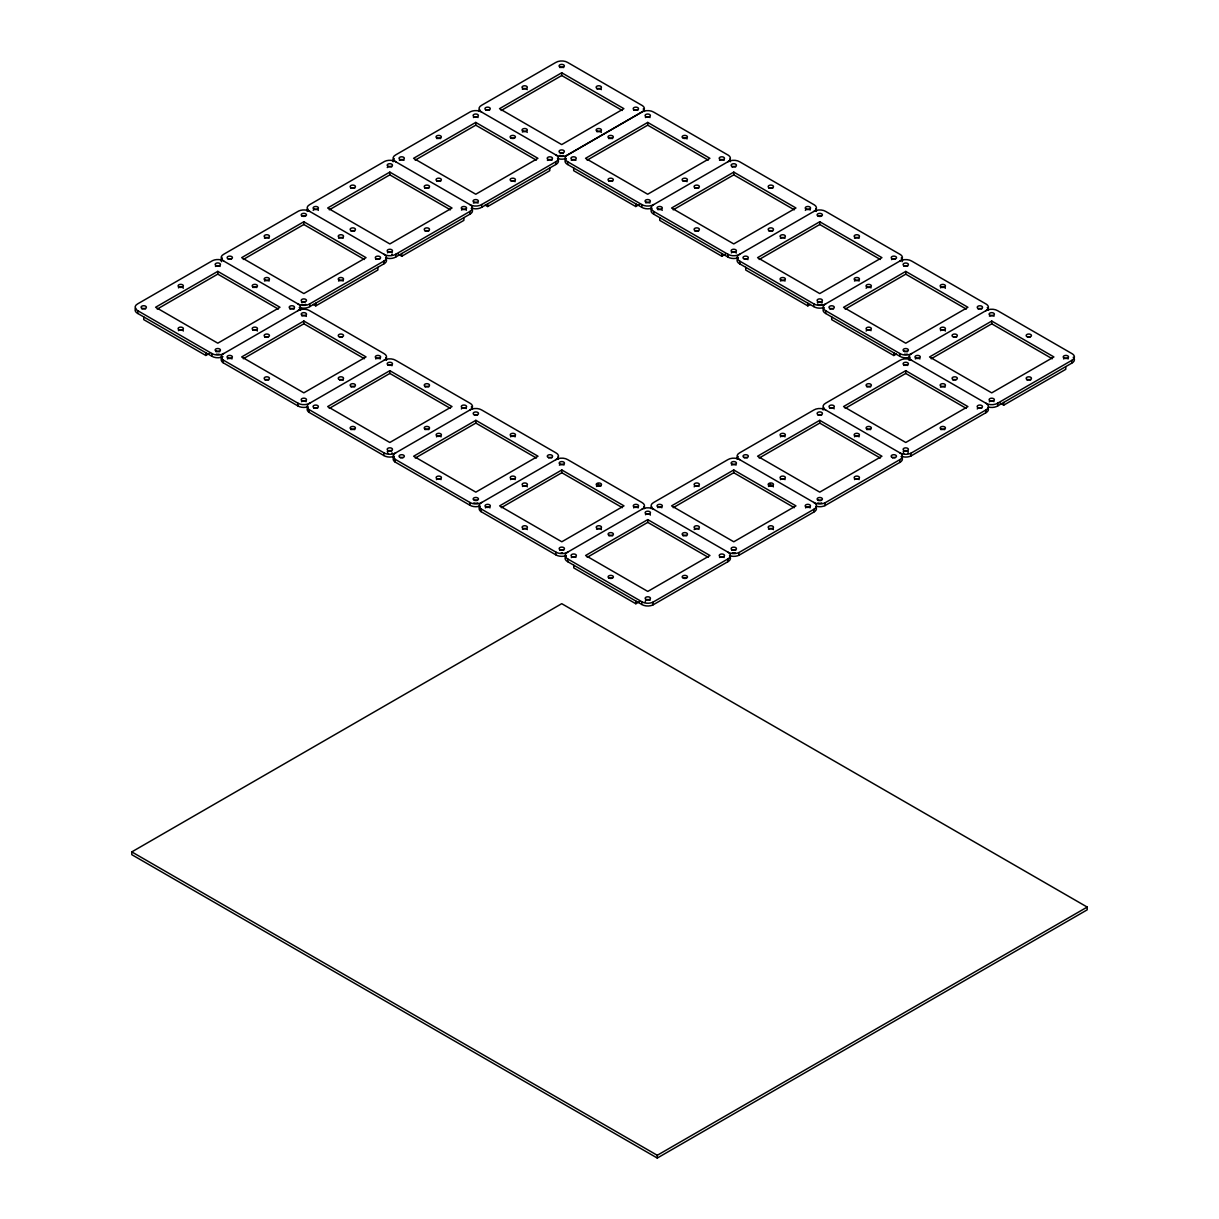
<?xml version="1.0" encoding="UTF-8"?>
<svg xmlns="http://www.w3.org/2000/svg" width="1219" height="1219" viewBox="0 0 1219 1219"><rect width="100%" height="100%" fill="white"/><g stroke="black" fill="none" stroke-linecap="round" stroke-linejoin="round"><path stroke-width="1.5" d="M299.6 307.462A7.969 4.602 0 0 0 309.778 306.624L309.778 303.866L383.878 261.095A7.969 4.602 0 0 0 383.894 254.222L309.032 211.024A8.061 4.647 0 0 0 298.685 211.009L223.808 254.207A8.061 4.647 0 0 0 223.854 261.125L297.893 303.866A7.969 4.602 0 0 0 309.778 303.866M309.778 306.624L383.878 263.853L383.878 261.095M385.585 257.818A7.969 4.602 0 0 0 395.764 256.98L395.779 254.222L469.879 211.451A7.969 4.602 0 0 0 469.879 204.579L395.748 161.792A8.061 4.647 0 0 1 395.718 154.874L470.58 111.676A8.061 4.647 0 0 1 480.926 111.691L555.788 154.889A7.969 4.602 0 0 0 567.673 154.889L642.504 111.676A8.061 4.647 0 0 0 642.535 105.703L567.688 62.474A8.061 4.647 0 0 0 555.727 62.489L481.688 105.245A7.969 4.602 0 0 0 481.673 112.118M395.764 256.98L469.879 214.194L469.879 211.451M471.494 208.129A7.969 4.602 0 0 0 481.688 207.291L481.688 204.533L555.788 161.761A7.969 4.602 0 0 0 555.788 154.889M481.688 207.291L555.788 164.519L555.788 161.761M988.487 407.055A7.969 4.602 0 0 0 997.691 405.912L997.691 403.169L1072.522 359.94A8.061 4.647 0 0 0 1072.552 353.967L997.706 310.738A8.061 4.647 0 0 0 985.744 310.769L911.705 353.51A7.969 4.602 0 0 1 899.805 353.51L825.705 310.738A7.969 4.602 0 0 1 825.705 303.866L900.551 260.653A8.061 4.647 0 0 0 900.582 254.68L825.735 211.451A8.061 4.647 0 0 0 813.774 211.481L739.735 254.222A7.969 4.602 0 0 1 727.834 254.222L653.734 211.451A7.969 4.602 0 0 1 653.734 204.579L727.773 161.837A8.061 4.647 0 0 1 739.75 161.807L814.582 205.036A8.061 4.647 0 0 1 814.551 211.009L813.774 211.481M997.691 405.912L1071.73 363.171L1071.745 360.413M652.942 604.929L652.942 602.186L727.819 558.972A8.061 4.647 0 0 0 727.789 552.07L653.734 509.313A7.969 4.602 0 0 0 641.849 509.313L567.749 552.1A7.969 4.602 0 0 0 567.749 558.957L567.749 561.715L641.788 604.472A8.061 4.647 0 0 0 652.942 604.929L727.819 561.73A8.061 4.647 0 0 0 729.754 556.382M729.495 555.651A8.061 4.647 0 0 0 738.927 555.285L738.943 552.542L813.804 509.329A8.061 4.647 0 0 0 813.774 502.411L739.72 459.67A7.969 4.602 0 0 0 727.834 459.67L653.734 502.441A7.969 4.602 0 0 0 653.734 509.313M816.471 506.312A8.061 4.647 0 0 0 824.928 505.641L824.928 502.883L899.79 459.685A8.061 4.647 0 0 0 899.759 452.767L825.705 410.026A7.969 4.602 0 0 0 813.82 410.026L739.72 452.798A7.969 4.602 0 0 0 739.72 459.67M901.466 456.363A8.061 4.647 0 0 0 910.913 455.997L910.913 453.239L985.79 410.026A8.061 4.647 0 0 0 985.744 403.123M394.118 456.363A8.061 4.647 0 0 1 383.863 455.556L309.017 412.327L309.017 409.569A8.061 4.647 0 0 1 309.047 403.596L383.894 360.382A7.969 4.602 0 0 0 383.894 353.51L309.778 310.738A7.969 4.602 0 0 0 297.893 310.723L223.062 353.952A8.061 4.647 0 0 0 223.031 359.925L223.031 362.683L297.878 405.912A8.061 4.647 0 0 0 308.133 406.719M727.713 161.792L728.49 161.319A8.061 4.647 0 0 0 728.52 155.346L653.674 112.118A8.061 4.647 0 0 0 641.712 112.148L567.673 154.889A7.969 4.602 0 0 0 567.673 161.761L567.673 164.519L641.773 207.291A7.969 4.602 0 0 0 651.952 208.129M566.088 555.651A8.061 4.647 0 0 1 555.849 554.843L481.002 511.614L481.002 508.856A8.061 4.647 0 0 1 481.033 502.883L555.864 459.67A7.969 4.602 0 0 0 555.864 452.798L481.764 410.026A7.969 4.602 0 0 0 469.864 410.026L395.047 453.239A8.061 4.647 0 0 0 395.002 459.213L395.017 461.971L469.848 505.199A8.061 4.647 0 0 0 480.103 506.007M985.744 310.769L986.537 310.296A8.061 4.647 0 0 0 986.567 304.323L911.721 261.095A8.061 4.647 0 0 0 899.759 261.125M217.774 271.365L155.59 307.264L217.805 343.179L279.989 307.279L217.774 271.365L217.774 274.123L157.236 309.077M303.836 221.751L241.667 257.651L303.866 293.566L366.05 257.666L303.836 221.751L303.836 224.509L243.297 259.464M389.821 172.108L327.652 208.007L389.851 243.922L452.036 208.022L389.821 172.108L389.821 174.866L450.405 209.836M475.745 122.418L413.561 158.318L475.776 194.232L537.945 158.333L475.745 122.418L475.745 125.176L415.191 160.131M561.73 72.774L499.516 108.689L561.7 144.589L623.899 108.674L561.73 72.774L561.73 75.532L501.161 110.502M329.282 209.82L389.821 174.866M143.735 316.91L143.735 319.622L205.828 355.476L209.592 353.312M313.268 304.43L315.782 305.878L377.89 270.024L377.89 267.311M398.003 254.055L401.767 256.234L463.875 220.38L463.875 217.668M485.177 205.097L487.676 206.544L549.784 170.69L549.784 167.978M647.716 122.418L585.516 158.333L647.685 194.232L709.9 158.318L647.716 122.418L647.716 125.176L587.147 160.146M303.866 321.024L241.667 356.954L303.836 392.838L366.05 356.923L303.866 321.024L303.866 323.782L364.405 358.736M243.297 358.752L303.866 323.782M573.677 167.978L573.677 170.69L635.769 206.544L639.533 204.381M389.851 370.683L327.652 406.597L389.821 442.482L452.036 406.567L389.851 370.683L389.851 373.441L450.405 408.38M733.777 172.108L671.578 208.022L733.747 243.922L795.961 208.007L733.777 172.108L733.777 174.866L673.208 209.836M329.282 408.411L389.851 373.441M659.738 217.668L659.738 220.38L721.831 256.234L725.595 254.055M475.852 420.326L413.637 456.241L475.821 492.141L538.021 456.226L475.852 420.326L475.852 423.084L536.39 458.039M819.762 221.751L757.563 257.666L819.732 293.566L881.946 257.651L819.762 221.751L819.762 224.509L759.193 259.479M415.268 458.054L475.852 423.084M745.723 267.311L745.723 270.024L807.831 305.878L810.33 304.43M561.837 469.97L499.622 505.885L561.807 541.785L624.006 505.87L561.837 469.97L561.837 472.728L622.376 507.683M905.763 271.41L843.548 307.325L905.732 343.209L967.932 307.295L905.763 271.41L905.763 274.168L845.194 309.138M501.268 507.698L561.837 472.728M831.708 316.955L831.708 319.668L893.817 355.521L896.315 354.074M647.761 519.614L585.577 555.514L647.792 591.428L709.976 555.529L647.761 519.614L647.761 522.372L587.223 557.327M733.747 469.97L671.578 505.87L733.777 541.785L795.961 505.885L733.747 469.97L733.747 472.728L794.316 507.698M819.732 420.326L757.563 456.226L819.762 492.141L881.946 456.241L819.732 420.326L819.732 423.084L759.193 458.039M905.732 370.683L843.548 406.567L905.763 442.482L967.932 406.597L905.732 370.683L905.732 373.441L845.178 408.38M991.748 321.054L929.533 356.969L991.717 392.868L1053.917 356.954L991.748 321.054L991.748 323.812L931.179 358.782M673.208 507.683L733.747 472.728M131.789 851.898L561.73 603.679L1087.211 907.073L1087.211 909.831L657.27 1158.05L131.789 854.671L131.789 851.898L657.27 1155.292L1087.211 907.073M573.753 565.174L573.753 567.902L635.846 603.755L639.609 601.577M815.74 506.738A8.061 4.647 0 0 1 813.804 512.087L738.927 555.285M901.207 456.516A8.061 4.647 0 0 1 899.79 462.443L824.928 505.641M988.106 408.06A8.061 4.647 0 0 1 985.79 412.784L910.913 455.997M999.93 403.001L1003.694 405.165L1065.787 369.311L1065.787 366.599M395.825 161.822L395.017 161.38A8.061 4.647 0 0 0 384.671 161.365L309.794 204.563A8.061 4.647 0 0 0 309.839 211.481M899.759 452.767L900.567 453.224A8.061 4.647 0 0 0 910.913 453.239M813.774 502.426L814.582 502.868A8.061 4.647 0 0 0 824.928 502.883M223.778 261.079L222.97 260.622A8.061 4.647 0 0 0 212.624 260.607L137.747 303.821A8.061 4.647 0 0 0 137.793 310.723L137.793 313.481L211.832 356.222A7.969 4.602 0 0 0 222.925 356.679M727.773 552.07L728.596 552.512A8.061 4.647 0 0 0 738.943 552.542M567.749 558.957L642.596 602.156A8.061 4.647 0 0 0 652.942 602.186M561.73 75.532L622.269 110.487M647.716 125.176L708.254 160.131M733.777 174.866L794.316 209.82M819.762 224.509L880.316 259.464M905.763 274.168L966.301 309.108M991.748 323.812L1052.287 358.767M567.673 161.761L641.773 204.533A7.969 4.602 0 0 0 653.658 204.533M739.72 254.222A7.969 4.602 0 0 0 739.72 261.095L813.82 303.866A7.969 4.602 0 0 0 825.72 303.866M825.705 410.026A7.969 4.602 0 0 1 825.705 403.154L899.805 360.382A7.969 4.602 0 0 1 911.705 360.382L985.805 403.154A7.969 4.602 0 0 0 997.691 403.169M651.769 208.891A7.969 4.602 0 0 0 653.734 214.194L727.834 256.98A7.969 4.602 0 0 0 738.028 257.818M738.287 257.971A7.969 4.602 0 0 0 739.72 263.853L813.82 306.624A7.969 4.602 0 0 0 823.023 307.767M824.273 307.615A7.969 4.602 0 0 0 825.72 313.496L899.82 356.268A7.969 4.602 0 0 0 909.999 357.106M475.745 125.176L536.314 160.146M905.732 373.441L966.301 408.411M819.732 423.084L880.316 458.054M769.738 484.095L773.014 485.985M303.836 224.509L364.405 259.479M597.767 484.095L601.043 485.985M217.774 274.123L278.343 309.093M647.761 522.372L708.33 557.342M137.793 310.723L211.832 353.48A7.969 4.602 0 0 0 223.717 353.48M223.031 359.925L297.878 403.154A8.061 4.647 0 0 0 309.839 403.123M309.017 409.569L383.863 452.798A8.061 4.647 0 0 0 395.825 452.767M395.002 459.213L469.848 502.441A8.061 4.647 0 0 0 481.81 502.411M481.002 508.856L555.849 552.085A8.061 4.647 0 0 0 567.81 552.07M899.805 353.51L899.82 356.268M825.705 310.738L825.72 313.496M813.82 303.866L813.82 306.624M739.72 261.095L739.72 263.853M727.834 254.222L727.834 256.98M653.734 211.451L653.734 214.194M641.773 204.533L641.773 207.291M641.788 601.714L641.788 604.472M211.832 353.48L211.832 356.222M1003.694 402.453L1003.694 405.165M985.79 410.026L985.79 412.784M899.79 459.685L899.79 462.443M893.817 352.809L893.817 355.521M813.804 509.329L813.804 512.087M807.831 303.165L807.831 305.878M727.819 558.972L727.819 561.73M721.831 253.522L721.831 256.234M657.27 1155.292L657.27 1158.05M635.846 601.028L635.846 603.755M635.769 203.832L635.769 206.544M555.849 552.085L555.849 554.843M487.676 203.832L487.676 206.544M469.848 502.441L469.848 505.199M401.767 253.522L401.767 256.234M383.863 452.798L383.863 455.556M315.782 303.165L315.782 305.878M297.878 403.154L297.878 405.912M205.828 352.763L205.828 355.476M309.017 412.327A8.061 4.647 0 0 1 307.858 407.451M469.879 410.026A7.969 4.602 0 0 0 469.879 403.154L395.779 360.382A7.969 4.602 0 0 0 383.878 360.382M388.343 365.304A2.667 1.539 0 0 1 392.03 365.715M461.376 408.959A2.667 1.539 0 0 1 463.601 407.832A2.667 1.539 0 0 1 466.252 408.578M392.137 452.874A2.667 1.539 0 0 1 391.71 453.194M388.495 453.438A2.667 1.539 0 0 1 387.52 452.874M387.261 451.7A2.667 1.539 0 0 1 391.71 451.015M313.832 408.258A2.667 1.539 0 0 1 317.595 408.258M350.904 429.652A2.667 1.539 0 0 1 354.668 429.652M350.904 386.88A2.667 1.539 0 0 1 354.668 386.88M424.989 386.88A2.667 1.539 0 0 1 428.753 386.88M425.004 429.637A2.667 1.539 0 0 1 428.768 429.637M471.311 406.902A7.969 4.602 0 0 1 472.454 408.7M223.031 362.683A8.061 4.647 0 0 1 222.407 357.228M301.84 315.934A2.667 1.539 0 0 1 306.365 316.422M375.65 358.935A2.667 1.539 0 0 1 380.267 358.935M301.535 401.691A2.667 1.539 0 0 1 306.137 401.691M227.42 358.935A2.667 1.539 0 0 1 232.021 358.935M264.919 380.008A2.667 1.539 0 0 1 268.683 380.008M264.919 337.236A2.667 1.539 0 0 1 268.119 336.993M339.552 336.993A2.667 1.539 0 0 1 342.219 336.993M339.568 379.749A2.667 1.539 0 0 1 343.194 380.313M385.844 357.822A7.969 4.602 0 0 1 386.469 360.352M567.749 561.715A7.969 4.602 0 0 1 566.302 555.834M571.315 557.616A2.667 1.539 0 0 1 575.901 557.403M645.491 514.723A2.667 1.539 0 0 1 648.142 513.976A2.667 1.539 0 0 1 650.367 515.088M719.545 557.51A2.667 1.539 0 0 1 724.147 557.51M645.491 601.851A2.667 1.539 0 0 1 645.217 601.47M645.491 600.312A2.667 1.539 0 0 1 650.093 600.312M683.509 578.248A2.667 1.539 0 0 0 687.501 576.907A2.667 1.539 0 0 0 683.509 575.581A2.667 1.539 0 0 0 683.509 578.248A2.667 1.539 0 0 1 686.16 578.339M609.424 578.339A2.667 1.539 0 0 1 612.075 578.339M608.875 535.811A2.667 1.539 0 0 1 612.624 535.811M682.945 535.796A2.667 1.539 0 0 1 686.708 535.796M1073.208 357.258A8.061 4.647 0 0 1 1071.73 363.171M911.705 360.382A7.969 4.602 0 0 1 911.705 353.51M989.325 401.813A2.667 1.539 0 0 1 993.927 401.615M915.317 358.935A2.667 1.539 0 0 1 919.934 358.935M989.447 316.178A2.667 1.539 0 0 1 994.049 316.178M1063.562 358.935A2.667 1.539 0 0 1 1068.164 358.935M1027.465 336.886A2.667 1.539 0 0 0 1031.457 335.56A2.667 1.539 0 0 0 1027.465 334.235A2.667 1.539 0 0 0 1027.465 336.886A2.667 1.539 0 0 1 1030.116 336.993M1026.916 380.008A2.667 1.539 0 0 1 1030.664 380.008M952.816 380.008A2.667 1.539 0 0 1 956.031 379.764M953.365 336.901A2.667 1.539 0 0 0 957.342 335.575A2.667 1.539 0 0 0 953.365 334.235A2.667 1.539 0 0 0 953.365 336.901A2.667 1.539 0 0 1 956.565 337.236M909.115 360.352A7.969 4.602 0 0 1 909.74 357.822M643.19 108.994A8.061 4.647 0 0 1 644.394 111.447M563.224 155.468A2.667 1.539 0 0 1 559.978 155.377M560.207 152.939A2.667 1.539 0 0 1 563.437 153.045M485.726 110.35A2.667 1.539 0 0 1 489.489 110.35M559.841 67.594A2.667 1.539 0 0 1 563.605 67.594M633.971 110.35A2.667 1.539 0 0 1 637.735 110.35M596.899 88.957A2.667 1.539 0 0 1 601.348 89.657M596.899 131.743A2.667 1.539 0 0 1 601.348 132.429M522.387 132.048A2.667 1.539 0 0 1 525.039 131.302A2.667 1.539 0 0 1 527.248 132.429M522.372 89.292A2.667 1.539 0 0 1 525.023 88.53A2.667 1.539 0 0 1 527.233 89.657M565.966 158.485A7.969 4.602 0 0 1 557.494 158.485M479.021 111.432A7.969 4.602 0 0 1 479.722 109.558M297.817 303.821A7.969 4.602 0 0 1 297.817 310.693M137.793 313.481A8.061 4.647 0 0 1 135.797 308.148M289.832 309.032A2.667 1.539 0 0 1 294.053 309.154M219.1 354.135A2.667 1.539 0 0 1 216.449 354.135M215.9 351.727A2.667 1.539 0 0 1 219.649 351.727M141.846 308.925A2.667 1.539 0 0 1 145.594 308.925M215.473 266.458A2.667 1.539 0 0 1 220.075 266.458M178.431 287.867A2.667 1.539 0 0 1 181.082 287.105A2.667 1.539 0 0 1 183.307 288.233M252.942 287.547A2.667 1.539 0 0 1 256.706 287.547M252.942 330.319A2.667 1.539 0 0 1 257.392 331.004M178.446 330.639A2.667 1.539 0 0 1 181.098 329.892A2.667 1.539 0 0 1 183.322 331.019M299.264 307.569A7.969 4.602 0 0 1 300.483 310.022M375.909 259.418A2.667 1.539 0 0 1 379.658 259.251M305.725 304.293A2.667 1.539 0 0 1 303.836 304.735M303.15 304.689A2.667 1.539 0 0 1 301.962 304.293M301.535 302.434A2.667 1.539 0 0 1 305.161 301.87M228.456 259.083A2.667 1.539 0 0 1 231.107 259.083M302.51 216.296A2.667 1.539 0 0 1 305.161 216.296M264.493 238.254A2.667 1.539 0 0 1 269.094 238.254M338.577 238.254A2.667 1.539 0 0 1 343.179 238.254M338.577 281.04A2.667 1.539 0 0 1 343.179 281.04M264.508 281.04A2.667 1.539 0 0 1 269.109 281.04M221.492 261.704A8.061 4.647 0 0 1 221.248 261.079M221.172 260.424A8.061 4.647 0 0 1 222.376 257.971M385.844 258.535A7.969 4.602 0 0 1 383.878 263.853M481.688 204.533A7.969 4.602 0 0 1 469.787 204.533M547.422 160.42A2.667 1.539 0 0 1 552.024 160.222M473.429 203.101A2.667 1.539 0 0 1 478.046 203.101M399.375 160.314A2.667 1.539 0 0 1 403.992 160.314M473.429 117.527A2.667 1.539 0 0 1 478.046 117.527M436.813 138.616A2.667 1.539 0 0 1 440.577 138.616M511.447 138.356A2.667 1.539 0 0 1 514.113 138.356M511.447 181.143A2.667 1.539 0 0 1 515.088 181.707M436.829 181.387A2.667 1.539 0 0 1 440.592 181.387M393.158 161.746A8.061 4.647 0 0 1 394.286 158.638M557.753 159.201A7.969 4.602 0 0 1 555.788 164.519M729.693 159.201A8.061 4.647 0 0 1 730.303 161.746M645.689 202.857A2.667 1.539 0 0 1 649.895 202.979M571.3 160.314A2.667 1.539 0 0 1 575.901 160.314M645.415 117.557A2.667 1.539 0 0 1 650.017 117.557M719.53 160.314A2.667 1.539 0 0 1 724.147 160.314M683.432 138.265A2.667 1.539 0 0 0 687.425 136.939A2.667 1.539 0 0 0 683.432 135.599A2.667 1.539 0 0 0 683.432 138.265A2.667 1.539 0 0 1 687.059 138.92M683.432 181.143A2.667 1.539 0 0 1 687.059 181.707M608.799 181.387A2.667 1.539 0 0 1 612.548 181.387M608.784 138.616A2.667 1.539 0 0 1 612.532 138.616M567.673 164.519A7.969 4.602 0 0 1 566.241 158.638M815.77 208.891A8.061 4.647 0 0 1 816.364 211.436M731.37 252.882A2.667 1.539 0 0 1 733.914 252.013A2.667 1.539 0 0 1 736.276 253.034M657.788 209.683A2.667 1.539 0 0 1 662.237 210.369M731.903 166.927A2.667 1.539 0 0 1 735.667 166.927M805.332 210.369A2.667 1.539 0 0 1 807.557 209.241A2.667 1.539 0 0 1 810.208 210.003M768.945 188.29A2.667 1.539 0 0 1 772.709 188.29M768.945 231.077A2.667 1.539 0 0 1 772.709 231.077M694.86 231.077A2.667 1.539 0 0 1 698.624 231.077M694.845 188.305A2.667 1.539 0 0 1 698.609 188.305M395.779 254.222A7.969 4.602 0 0 1 383.878 254.222M461.513 210.11A2.667 1.539 0 0 1 464.058 209.241A2.667 1.539 0 0 1 466.42 210.262M392.137 254.329A2.667 1.539 0 0 1 391.71 254.649M387.52 252.79A2.667 1.539 0 0 1 392.137 252.79M313.207 210.369A2.667 1.539 0 0 1 315.767 209.226A2.667 1.539 0 0 1 318.342 210.369M387.261 167.582A2.667 1.539 0 0 1 391.71 166.896M350.904 188.29A2.667 1.539 0 0 1 354.668 188.29M424.989 188.29A2.667 1.539 0 0 1 428.753 188.29M424.989 231.077A2.667 1.539 0 0 1 428.753 231.077M350.92 231.077A2.667 1.539 0 0 1 354.683 231.077M307.234 211.436A8.061 4.647 0 0 1 307.843 208.891M471.311 208.327A7.969 4.602 0 0 1 469.879 214.194M657.681 507.637A2.667 1.539 0 0 1 661.887 507.759M731.476 465.079A2.667 1.539 0 0 1 736.078 465.079M805.53 507.866A2.667 1.539 0 0 1 810.132 507.866M735.118 552.756A2.667 1.539 0 0 1 732.451 552.756M731.903 550.348A2.667 1.539 0 0 1 735.667 550.348M768.519 529.259A2.667 1.539 0 0 1 771.17 528.497A2.667 1.539 0 0 1 773.395 529.625M694.175 529.625A2.667 1.539 0 0 1 696.384 528.497A2.667 1.539 0 0 1 699.036 529.259M694.175 486.853A2.667 1.539 0 0 1 696.384 485.726A2.667 1.539 0 0 1 699.036 486.488M768.503 486.472A2.667 1.539 0 0 1 771.155 485.726A2.667 1.539 0 0 1 773.379 486.853M651.083 508.643A7.969 4.602 0 0 1 651.769 506.754M987.222 307.615A8.061 4.647 0 0 1 988.426 310.068M907.241 354.104A2.667 1.539 0 0 1 904.589 354.211M904.239 351.56A2.667 1.539 0 0 1 907.469 351.666M829.758 308.971A2.667 1.539 0 0 1 833.522 308.971M903.873 266.214A2.667 1.539 0 0 1 907.637 266.214M978.004 308.971A2.667 1.539 0 0 1 981.752 308.971M940.504 287.897A2.667 1.539 0 0 1 943.156 287.151A2.667 1.539 0 0 1 945.365 288.278M940.504 330.684A2.667 1.539 0 0 1 943.156 329.922A2.667 1.539 0 0 1 945.365 331.05M866.145 331.05A2.667 1.539 0 0 1 868.37 329.922A2.667 1.539 0 0 1 871.021 330.684M866.13 288.278A2.667 1.539 0 0 1 868.355 287.166A2.667 1.539 0 0 1 871.006 287.913M829.651 408.335A2.667 1.539 0 0 1 834.177 408.837M903.873 365.471A2.667 1.539 0 0 1 907.637 365.471M977.242 408.959A2.667 1.539 0 0 1 981.691 408.258M908.064 452.904A2.667 1.539 0 0 1 907.637 453.224M903.873 453.224A2.667 1.539 0 0 1 903.462 452.904M903.188 451.746A2.667 1.539 0 0 1 905.763 450.603A2.667 1.539 0 0 1 908.323 451.746M940.916 429.652A2.667 1.539 0 0 1 944.679 429.652M866.831 429.652A2.667 1.539 0 0 1 870.595 429.652M866.831 386.88A2.667 1.539 0 0 1 870.595 386.88M940.489 387.185A2.667 1.539 0 0 1 945.091 387.185M823.13 409.995A7.969 4.602 0 0 1 823.754 407.466M744.184 457.719A2.667 1.539 0 0 1 747.415 457.826M817.888 415.115A2.667 1.539 0 0 1 821.652 415.115M892.491 457.658A2.667 1.539 0 0 1 895.157 457.658M821.652 502.868A2.667 1.539 0 0 1 817.888 502.868M818.437 500.46A2.667 1.539 0 0 1 821.103 500.46M854.504 479.616A2.667 1.539 0 0 1 859.121 479.616M780.419 479.616A2.667 1.539 0 0 1 785.036 479.616M780.419 436.844A2.667 1.539 0 0 1 785.036 436.844M854.489 436.829A2.667 1.539 0 0 1 859.105 436.829M737.068 458.999A7.969 4.602 0 0 1 738.287 456.546M744.321 258.992A2.667 1.539 0 0 0 748.314 257.651A2.667 1.539 0 0 0 744.321 256.325A2.667 1.539 0 0 0 744.321 258.992A2.667 1.539 0 0 1 747.948 259.647M901.222 257.971A8.061 4.647 0 0 1 902.121 261.704M821.774 304.186A2.667 1.539 0 0 1 817.553 304.049M817.355 302.525A2.667 1.539 0 0 1 819.899 301.657A2.667 1.539 0 0 1 822.261 302.678M818.437 216.327A2.667 1.539 0 0 1 821.103 216.327M891.592 259.647A2.667 1.539 0 0 1 895.218 259.083M854.504 238.254A2.667 1.539 0 0 1 859.121 238.254M854.504 281.04A2.667 1.539 0 0 1 859.121 281.04M780.419 281.04A2.667 1.539 0 0 1 785.036 281.04M780.404 238.269A2.667 1.539 0 0 1 785.021 238.269M481.002 511.614A8.061 4.647 0 0 1 479.844 506.738M641.849 509.313A7.969 4.602 0 0 0 641.849 502.441L567.749 459.67A7.969 4.602 0 0 0 555.864 459.67M559.414 465.201A2.667 1.539 0 0 1 564.016 465.003M633.621 507.866A2.667 1.539 0 0 1 638.223 507.866M562.492 552.877A2.667 1.539 0 0 1 561.121 552.877M559.917 550.302A2.667 1.539 0 0 1 563.681 550.302M485.375 507.866A2.667 1.539 0 0 1 489.992 507.866M522.463 529.259A2.667 1.539 0 0 1 525.115 528.497A2.667 1.539 0 0 1 527.324 529.625M522.463 486.488A2.667 1.539 0 0 1 525.115 485.726A2.667 1.539 0 0 1 527.324 486.853M596.548 486.488A2.667 1.539 0 0 1 600.175 485.924M596.563 529.244A2.667 1.539 0 0 1 599.215 528.497A2.667 1.539 0 0 1 601.424 529.625M643.815 506.754A7.969 4.602 0 0 1 644.516 508.643M474.481 500.323A2.667 1.539 0 0 0 478.473 498.998A2.667 1.539 0 0 0 474.481 497.657A2.667 1.539 0 0 0 474.481 500.323A2.667 1.539 0 0 1 477.147 500.415M395.017 461.971A8.061 4.647 0 0 1 394.377 456.516M474.328 414.948A2.667 1.539 0 0 1 477.558 415.054M548.611 457.658A2.667 1.539 0 0 1 551.811 457.902M477.696 502.837A2.667 1.539 0 0 1 473.932 502.837M400.365 457.658A2.667 1.539 0 0 1 403.032 457.658M436.463 479.616A2.667 1.539 0 0 1 441.08 479.616M436.463 436.844A2.667 1.539 0 0 1 441.08 436.844M510.563 436.844A2.667 1.539 0 0 1 515.165 436.844M510.563 479.6A2.667 1.539 0 0 1 515.18 479.6M557.83 457.11A7.969 4.602 0 0 1 558.515 458.999M388.114 364.984A2.667 1.539 0 0 0 392.457 364.1A2.667 1.539 0 0 0 388.952 362.363A2.667 1.539 0 0 0 388.114 364.984M388.495 450.68A2.667 1.539 0 0 0 392.488 449.354A2.667 1.539 0 0 0 388.495 448.013A2.667 1.539 0 0 0 388.495 450.68M462.611 407.923A2.667 1.539 0 0 0 466.603 406.597A2.667 1.539 0 0 0 462.611 405.257A2.667 1.539 0 0 0 462.611 407.923M314.38 407.923A2.667 1.539 0 0 0 318.372 406.597A2.667 1.539 0 0 0 314.38 405.257A2.667 1.539 0 0 0 314.38 407.923M351.453 429.301A2.667 1.539 0 0 0 355.445 427.976A2.667 1.539 0 0 0 351.453 426.65A2.667 1.539 0 0 0 351.453 429.301M351.453 386.53A2.667 1.539 0 0 0 355.445 385.204A2.667 1.539 0 0 0 351.453 383.878A2.667 1.539 0 0 0 351.453 386.53M425.538 386.53A2.667 1.539 0 0 0 429.53 385.204A2.667 1.539 0 0 0 425.538 383.878A2.667 1.539 0 0 0 425.538 386.53M425.553 429.301A2.667 1.539 0 0 0 429.545 427.976A2.667 1.539 0 0 0 425.553 426.635A2.667 1.539 0 0 0 425.553 429.301M302.129 315.34A2.667 1.539 0 0 0 306.472 314.456A2.667 1.539 0 0 0 302.967 312.719A2.667 1.539 0 0 0 302.129 315.34M301.962 400.792A2.667 1.539 0 0 0 306.411 400.106A2.667 1.539 0 0 0 303.15 398.217A2.667 1.539 0 0 0 301.962 400.792M376.625 358.279A2.667 1.539 0 0 0 380.618 356.954A2.667 1.539 0 0 0 376.625 355.613A2.667 1.539 0 0 0 376.625 358.279M227.831 358.036A2.667 1.539 0 0 0 232.296 357.35A2.667 1.539 0 0 0 229.035 355.46A2.667 1.539 0 0 0 227.831 358.036M265.468 379.658A2.667 1.539 0 0 0 269.46 378.332A2.667 1.539 0 0 0 265.468 377.006A2.667 1.539 0 0 0 265.468 379.658M264.919 336.642A2.667 1.539 0 0 0 269.369 335.956A2.667 1.539 0 0 0 266.108 334.082A2.667 1.539 0 0 0 264.919 336.642M339.004 336.642A2.667 1.539 0 0 0 343.453 335.956A2.667 1.539 0 0 0 340.192 334.082A2.667 1.539 0 0 0 339.004 336.642M339.568 379.658A2.667 1.539 0 0 0 343.56 378.332A2.667 1.539 0 0 0 339.568 376.991A2.667 1.539 0 0 0 339.568 379.658M571.97 556.687A2.667 1.539 0 0 0 576.328 555.803A2.667 1.539 0 0 0 572.823 554.066A2.667 1.539 0 0 0 571.97 556.687M720.52 556.854A2.667 1.539 0 0 0 724.513 555.529A2.667 1.539 0 0 0 720.52 554.203A2.667 1.539 0 0 0 720.52 556.854M646.466 514.068A2.667 1.539 0 0 0 650.458 512.727A2.667 1.539 0 0 0 646.466 511.401A2.667 1.539 0 0 0 646.466 514.068M645.918 599.398A2.667 1.539 0 0 0 650.367 598.712A2.667 1.539 0 0 0 647.106 596.838A2.667 1.539 0 0 0 645.918 599.398M608.875 578.004A2.667 1.539 0 0 0 613.325 577.303A2.667 1.539 0 0 0 610.064 575.429A2.667 1.539 0 0 0 608.875 578.004M608.875 535.232A2.667 1.539 0 0 0 613.325 534.532A2.667 1.539 0 0 0 610.064 532.657A2.667 1.539 0 0 0 608.875 535.232M683.493 535.461A2.667 1.539 0 0 0 687.486 534.135A2.667 1.539 0 0 0 683.493 532.794A2.667 1.539 0 0 0 683.493 535.461M989.996 400.883A2.667 1.539 0 0 0 994.338 400A2.667 1.539 0 0 0 990.849 398.278A2.667 1.539 0 0 0 989.996 400.883M990.422 315.523A2.667 1.539 0 0 0 994.399 314.197A2.667 1.539 0 0 0 990.422 312.856A2.667 1.539 0 0 0 990.422 315.523M916.292 358.279A2.667 1.539 0 0 0 920.284 356.954A2.667 1.539 0 0 0 916.292 355.613A2.667 1.539 0 0 0 916.292 358.279M1063.989 358.036A2.667 1.539 0 0 0 1068.438 357.35A2.667 1.539 0 0 0 1065.177 355.46A2.667 1.539 0 0 0 1063.989 358.036M1026.916 379.414A2.667 1.539 0 0 0 1031.365 378.728A2.667 1.539 0 0 0 1028.105 376.854A2.667 1.539 0 0 0 1026.916 379.414M952.816 379.414A2.667 1.539 0 0 0 957.265 378.728A2.667 1.539 0 0 0 954.02 376.854A2.667 1.539 0 0 0 952.816 379.414M559.978 152.619A2.667 1.539 0 0 0 564.321 151.735A2.667 1.539 0 0 0 560.831 149.998A2.667 1.539 0 0 0 559.978 152.619M560.405 67.258A2.667 1.539 0 0 0 564.382 65.917A2.667 1.539 0 0 0 560.405 64.592A2.667 1.539 0 0 0 560.405 67.258M486.274 110.015A2.667 1.539 0 0 0 490.267 108.674A2.667 1.539 0 0 0 486.274 107.348A2.667 1.539 0 0 0 486.274 110.015M633.971 109.771A2.667 1.539 0 0 0 638.421 109.07A2.667 1.539 0 0 0 635.16 107.196A2.667 1.539 0 0 0 633.971 109.771M597.447 88.621A2.667 1.539 0 0 0 601.439 87.296A2.667 1.539 0 0 0 597.447 85.955A2.667 1.539 0 0 0 597.447 88.621M596.899 131.149A2.667 1.539 0 0 0 601.348 130.463A2.667 1.539 0 0 0 598.087 128.574A2.667 1.539 0 0 0 596.899 131.149M522.799 131.149A2.667 1.539 0 0 0 527.248 130.463A2.667 1.539 0 0 0 524.002 128.574A2.667 1.539 0 0 0 522.799 131.149M522.783 88.393A2.667 1.539 0 0 0 527.233 87.692A2.667 1.539 0 0 0 523.987 85.818A2.667 1.539 0 0 0 522.783 88.393M290.122 308.437A2.667 1.539 0 0 0 294.48 307.554A2.667 1.539 0 0 0 290.975 305.817A2.667 1.539 0 0 0 290.122 308.437M141.846 308.346A2.667 1.539 0 0 0 146.295 307.66A2.667 1.539 0 0 0 143.034 305.771A2.667 1.539 0 0 0 141.846 308.346M216.449 351.377A2.667 1.539 0 0 0 220.441 350.051A2.667 1.539 0 0 0 216.449 348.725A2.667 1.539 0 0 0 216.449 351.377M215.9 265.544A2.667 1.539 0 0 0 220.349 264.858A2.667 1.539 0 0 0 217.089 262.984A2.667 1.539 0 0 0 215.9 265.544M179.406 287.196A2.667 1.539 0 0 0 183.383 285.871A2.667 1.539 0 0 0 179.406 284.545A2.667 1.539 0 0 0 179.406 287.196M252.942 286.953A2.667 1.539 0 0 0 257.392 286.267A2.667 1.539 0 0 0 254.131 284.393A2.667 1.539 0 0 0 252.942 286.953M252.942 329.724A2.667 1.539 0 0 0 257.392 329.039A2.667 1.539 0 0 0 254.131 327.164A2.667 1.539 0 0 0 252.942 329.724M179.422 329.983A2.667 1.539 0 0 0 183.399 328.658A2.667 1.539 0 0 0 179.422 327.317A2.667 1.539 0 0 0 179.422 329.983M376.199 258.824A2.667 1.539 0 0 0 380.541 257.94A2.667 1.539 0 0 0 377.037 256.219A2.667 1.539 0 0 0 376.199 258.824M227.907 258.748A2.667 1.539 0 0 0 232.357 258.047A2.667 1.539 0 0 0 229.096 256.173A2.667 1.539 0 0 0 227.907 258.748M302.51 301.779A2.667 1.539 0 0 0 306.502 300.453A2.667 1.539 0 0 0 302.51 299.112A2.667 1.539 0 0 0 302.51 301.779M301.962 215.946A2.667 1.539 0 0 0 306.411 215.26A2.667 1.539 0 0 0 303.15 213.386A2.667 1.539 0 0 0 301.962 215.946M265.468 237.598A2.667 1.539 0 0 0 269.46 236.273A2.667 1.539 0 0 0 265.468 234.932A2.667 1.539 0 0 0 265.468 237.598M339.004 237.355A2.667 1.539 0 0 0 343.453 236.669A2.667 1.539 0 0 0 340.192 234.779A2.667 1.539 0 0 0 339.004 237.355M339.552 280.37A2.667 1.539 0 0 0 343.545 279.044A2.667 1.539 0 0 0 339.552 277.719A2.667 1.539 0 0 0 339.552 280.37M265.483 280.385A2.667 1.539 0 0 0 269.475 279.044A2.667 1.539 0 0 0 265.483 277.719A2.667 1.539 0 0 0 265.483 280.385M548.093 159.491A2.667 1.539 0 0 0 552.436 158.607A2.667 1.539 0 0 0 548.946 156.885A2.667 1.539 0 0 0 548.093 159.491M399.802 159.415A2.667 1.539 0 0 0 404.251 158.714A2.667 1.539 0 0 0 400.99 156.84A2.667 1.539 0 0 0 399.802 159.415M474.404 202.445A2.667 1.539 0 0 0 478.397 201.12A2.667 1.539 0 0 0 474.404 199.779A2.667 1.539 0 0 0 474.404 202.445M473.856 116.613A2.667 1.539 0 0 0 478.305 115.927A2.667 1.539 0 0 0 475.044 114.053A2.667 1.539 0 0 0 473.856 116.613M436.813 138.021A2.667 1.539 0 0 0 441.263 137.336A2.667 1.539 0 0 0 438.002 135.446A2.667 1.539 0 0 0 436.813 138.021M510.898 138.021A2.667 1.539 0 0 0 515.347 137.336A2.667 1.539 0 0 0 512.102 135.446A2.667 1.539 0 0 0 510.898 138.021M511.447 181.037A2.667 1.539 0 0 0 515.439 179.711A2.667 1.539 0 0 0 511.447 178.385A2.667 1.539 0 0 0 511.447 181.037M437.377 181.052A2.667 1.539 0 0 0 441.369 179.711A2.667 1.539 0 0 0 437.377 178.385A2.667 1.539 0 0 0 437.377 181.052M645.979 202.263A2.667 1.539 0 0 0 650.321 201.379A2.667 1.539 0 0 0 646.817 199.642A2.667 1.539 0 0 0 645.979 202.263M646.39 116.902A2.667 1.539 0 0 0 650.382 115.561A2.667 1.539 0 0 0 646.39 114.236A2.667 1.539 0 0 0 646.39 116.902M572.275 159.659A2.667 1.539 0 0 0 576.252 158.318A2.667 1.539 0 0 0 572.275 156.992A2.667 1.539 0 0 0 572.275 159.659M719.957 159.415A2.667 1.539 0 0 0 724.406 158.714A2.667 1.539 0 0 0 721.145 156.84A2.667 1.539 0 0 0 719.957 159.415M682.884 180.793A2.667 1.539 0 0 0 687.333 180.107A2.667 1.539 0 0 0 684.072 178.233A2.667 1.539 0 0 0 682.884 180.793M608.799 180.793A2.667 1.539 0 0 0 613.248 180.107A2.667 1.539 0 0 0 609.988 178.233A2.667 1.539 0 0 0 608.799 180.793M609.332 138.28A2.667 1.539 0 0 0 613.325 136.939A2.667 1.539 0 0 0 609.332 135.614A2.667 1.539 0 0 0 609.332 138.28M732.04 251.952A2.667 1.539 0 0 0 736.383 251.068A2.667 1.539 0 0 0 732.878 249.331A2.667 1.539 0 0 0 732.04 251.952M732.451 166.592A2.667 1.539 0 0 0 736.444 165.251A2.667 1.539 0 0 0 732.451 163.925A2.667 1.539 0 0 0 732.451 166.592M658.336 209.348A2.667 1.539 0 0 0 662.328 208.007A2.667 1.539 0 0 0 658.336 206.681A2.667 1.539 0 0 0 658.336 209.348M806.567 209.348A2.667 1.539 0 0 0 810.559 208.007A2.667 1.539 0 0 0 806.567 206.681A2.667 1.539 0 0 0 806.567 209.348M769.494 187.955A2.667 1.539 0 0 0 773.486 186.629A2.667 1.539 0 0 0 769.494 185.288A2.667 1.539 0 0 0 769.494 187.955M768.945 230.482A2.667 1.539 0 0 0 773.395 229.797A2.667 1.539 0 0 0 770.134 227.907A2.667 1.539 0 0 0 768.945 230.482M694.86 230.482A2.667 1.539 0 0 0 699.31 229.797A2.667 1.539 0 0 0 696.049 227.907A2.667 1.539 0 0 0 694.86 230.482M694.845 187.726A2.667 1.539 0 0 0 699.295 187.025A2.667 1.539 0 0 0 696.034 185.151A2.667 1.539 0 0 0 694.845 187.726M462.184 209.18A2.667 1.539 0 0 0 466.527 208.297A2.667 1.539 0 0 0 463.022 206.575A2.667 1.539 0 0 0 462.184 209.18M313.892 209.104A2.667 1.539 0 0 0 318.342 208.403A2.667 1.539 0 0 0 315.081 206.529A2.667 1.539 0 0 0 313.892 209.104M387.947 251.891A2.667 1.539 0 0 0 392.396 251.205A2.667 1.539 0 0 0 389.135 249.316A2.667 1.539 0 0 0 387.947 251.891M387.947 166.302A2.667 1.539 0 0 0 392.396 165.616A2.667 1.539 0 0 0 389.135 163.742A2.667 1.539 0 0 0 387.947 166.302M351.453 187.955A2.667 1.539 0 0 0 355.445 186.629A2.667 1.539 0 0 0 351.453 185.288A2.667 1.539 0 0 0 351.453 187.955M424.989 187.711A2.667 1.539 0 0 0 429.438 187.025A2.667 1.539 0 0 0 426.178 185.136A2.667 1.539 0 0 0 424.989 187.711M425.538 230.726A2.667 1.539 0 0 0 429.53 229.401A2.667 1.539 0 0 0 425.538 228.075A2.667 1.539 0 0 0 425.538 230.726M351.468 230.741A2.667 1.539 0 0 0 355.46 229.401A2.667 1.539 0 0 0 351.468 228.075A2.667 1.539 0 0 0 351.468 230.741M657.97 507.043A2.667 1.539 0 0 0 662.313 506.159A2.667 1.539 0 0 0 658.809 504.422A2.667 1.539 0 0 0 657.97 507.043M806.506 507.211A2.667 1.539 0 0 0 810.498 505.885A2.667 1.539 0 0 0 806.506 504.544A2.667 1.539 0 0 0 806.506 507.211M732.451 464.424A2.667 1.539 0 0 0 736.444 463.083A2.667 1.539 0 0 0 732.451 461.757A2.667 1.539 0 0 0 732.451 464.424M731.903 549.754A2.667 1.539 0 0 0 736.352 549.068A2.667 1.539 0 0 0 733.091 547.194A2.667 1.539 0 0 0 731.903 549.754M769.494 528.604A2.667 1.539 0 0 0 773.486 527.263A2.667 1.539 0 0 0 769.494 525.938A2.667 1.539 0 0 0 769.494 528.604M695.409 528.604A2.667 1.539 0 0 0 699.401 527.263A2.667 1.539 0 0 0 695.409 525.938A2.667 1.539 0 0 0 695.409 528.604M694.86 485.573A2.667 1.539 0 0 0 699.31 484.888A2.667 1.539 0 0 0 696.049 483.014A2.667 1.539 0 0 0 694.86 485.573M769.479 485.817A2.667 1.539 0 0 0 773.471 484.492A2.667 1.539 0 0 0 769.479 483.151A2.667 1.539 0 0 0 769.479 485.817M904.01 351.24A2.667 1.539 0 0 0 908.353 350.356A2.667 1.539 0 0 0 904.864 348.619A2.667 1.539 0 0 0 904.01 351.24M904.422 265.879A2.667 1.539 0 0 0 908.414 264.553A2.667 1.539 0 0 0 904.422 263.213A2.667 1.539 0 0 0 904.422 265.879M830.307 308.636A2.667 1.539 0 0 0 834.299 307.295A2.667 1.539 0 0 0 830.307 305.969A2.667 1.539 0 0 0 830.307 308.636M978.552 308.636A2.667 1.539 0 0 0 982.544 307.295A2.667 1.539 0 0 0 978.552 305.969A2.667 1.539 0 0 0 978.552 308.636M941.464 287.242A2.667 1.539 0 0 0 945.456 285.916A2.667 1.539 0 0 0 941.464 284.591A2.667 1.539 0 0 0 941.464 287.242M940.916 329.77A2.667 1.539 0 0 0 945.365 329.084A2.667 1.539 0 0 0 942.119 327.21A2.667 1.539 0 0 0 940.916 329.77M866.831 329.77A2.667 1.539 0 0 0 871.28 329.084A2.667 1.539 0 0 0 868.019 327.21A2.667 1.539 0 0 0 866.831 329.77M866.816 287.014A2.667 1.539 0 0 0 871.265 286.328A2.667 1.539 0 0 0 868.004 284.438A2.667 1.539 0 0 0 866.816 287.014M829.941 407.756A2.667 1.539 0 0 0 834.284 406.872A2.667 1.539 0 0 0 830.794 405.135A2.667 1.539 0 0 0 829.941 407.756M978.476 407.923A2.667 1.539 0 0 0 982.468 406.597A2.667 1.539 0 0 0 978.476 405.257A2.667 1.539 0 0 0 978.476 407.923M903.873 364.877A2.667 1.539 0 0 0 908.323 364.191A2.667 1.539 0 0 0 905.077 362.317A2.667 1.539 0 0 0 903.873 364.877M903.873 450.466A2.667 1.539 0 0 0 908.323 449.781A2.667 1.539 0 0 0 905.077 447.906A2.667 1.539 0 0 0 903.873 450.466M941.464 429.301A2.667 1.539 0 0 0 945.456 427.976A2.667 1.539 0 0 0 941.464 426.65A2.667 1.539 0 0 0 941.464 429.301M866.831 429.058A2.667 1.539 0 0 0 871.28 428.372A2.667 1.539 0 0 0 868.019 426.498A2.667 1.539 0 0 0 866.831 429.058M866.831 386.286A2.667 1.539 0 0 0 871.28 385.6A2.667 1.539 0 0 0 868.019 383.726A2.667 1.539 0 0 0 866.831 386.286M940.9 386.286A2.667 1.539 0 0 0 945.35 385.6A2.667 1.539 0 0 0 942.104 383.711A2.667 1.539 0 0 0 940.9 386.286M743.956 457.399A2.667 1.539 0 0 0 748.298 456.516A2.667 1.539 0 0 0 744.794 454.778A2.667 1.539 0 0 0 743.956 457.399M892.491 457.567A2.667 1.539 0 0 0 896.483 456.241A2.667 1.539 0 0 0 892.491 454.9A2.667 1.539 0 0 0 892.491 457.567M818.437 414.78A2.667 1.539 0 0 0 822.429 413.439A2.667 1.539 0 0 0 818.437 412.113A2.667 1.539 0 0 0 818.437 414.78M817.888 500.11A2.667 1.539 0 0 0 822.337 499.424A2.667 1.539 0 0 0 819.077 497.55A2.667 1.539 0 0 0 817.888 500.11M855.479 478.96A2.667 1.539 0 0 0 859.471 477.619A2.667 1.539 0 0 0 855.479 476.294A2.667 1.539 0 0 0 855.479 478.96M780.846 478.717A2.667 1.539 0 0 0 785.295 478.016A2.667 1.539 0 0 0 782.034 476.141A2.667 1.539 0 0 0 780.846 478.717M780.846 435.93A2.667 1.539 0 0 0 785.295 435.244A2.667 1.539 0 0 0 782.034 433.37A2.667 1.539 0 0 0 780.846 435.93M855.464 436.173A2.667 1.539 0 0 0 859.456 434.848A2.667 1.539 0 0 0 855.464 433.507A2.667 1.539 0 0 0 855.464 436.173M818.025 301.596A2.667 1.539 0 0 0 822.368 300.712A2.667 1.539 0 0 0 818.878 298.975A2.667 1.539 0 0 0 818.025 301.596M818.437 216.235A2.667 1.539 0 0 0 822.429 214.894A2.667 1.539 0 0 0 818.437 213.569A2.667 1.539 0 0 0 818.437 216.235M892.552 258.992A2.667 1.539 0 0 0 896.544 257.651A2.667 1.539 0 0 0 892.552 256.325A2.667 1.539 0 0 0 892.552 258.992M855.479 237.598A2.667 1.539 0 0 0 859.471 236.273A2.667 1.539 0 0 0 855.479 234.932A2.667 1.539 0 0 0 855.479 237.598M854.93 280.126A2.667 1.539 0 0 0 859.38 279.441A2.667 1.539 0 0 0 856.119 277.566A2.667 1.539 0 0 0 854.93 280.126M780.846 280.126A2.667 1.539 0 0 0 785.295 279.441A2.667 1.539 0 0 0 782.034 277.566A2.667 1.539 0 0 0 780.846 280.126M781.379 237.614A2.667 1.539 0 0 0 785.371 236.273A2.667 1.539 0 0 0 781.379 234.947A2.667 1.539 0 0 0 781.379 237.614M560.085 464.271A2.667 1.539 0 0 0 564.427 463.388A2.667 1.539 0 0 0 560.938 461.666A2.667 1.539 0 0 0 560.085 464.271M560.481 549.967A2.667 1.539 0 0 0 564.458 548.641A2.667 1.539 0 0 0 560.481 547.301A2.667 1.539 0 0 0 560.481 549.967M634.596 507.211A2.667 1.539 0 0 0 638.588 505.885A2.667 1.539 0 0 0 634.596 504.544A2.667 1.539 0 0 0 634.596 507.211M485.802 506.967A2.667 1.539 0 0 0 490.251 506.281A2.667 1.539 0 0 0 486.99 504.392A2.667 1.539 0 0 0 485.802 506.967M523.423 528.604A2.667 1.539 0 0 0 527.416 527.263A2.667 1.539 0 0 0 523.423 525.938A2.667 1.539 0 0 0 523.423 528.604M523.423 485.817A2.667 1.539 0 0 0 527.416 484.492A2.667 1.539 0 0 0 523.423 483.166A2.667 1.539 0 0 0 523.423 485.817M597.523 485.817A2.667 1.539 0 0 0 601.5 484.492A2.667 1.539 0 0 0 597.523 483.166A2.667 1.539 0 0 0 597.523 485.817M597.539 528.589A2.667 1.539 0 0 0 601.516 527.263A2.667 1.539 0 0 0 597.539 525.922A2.667 1.539 0 0 0 597.539 528.589M474.1 414.628A2.667 1.539 0 0 0 478.442 413.744A2.667 1.539 0 0 0 474.953 412.022A2.667 1.539 0 0 0 474.1 414.628M548.611 457.567A2.667 1.539 0 0 0 552.588 456.241A2.667 1.539 0 0 0 548.611 454.9A2.667 1.539 0 0 0 548.611 457.567M399.817 457.323A2.667 1.539 0 0 0 404.266 456.637A2.667 1.539 0 0 0 401.005 454.748A2.667 1.539 0 0 0 399.817 457.323M437.438 478.96A2.667 1.539 0 0 0 441.43 477.619A2.667 1.539 0 0 0 437.438 476.294A2.667 1.539 0 0 0 437.438 478.96M436.89 435.93A2.667 1.539 0 0 0 441.339 435.244A2.667 1.539 0 0 0 438.078 433.37A2.667 1.539 0 0 0 436.89 435.93M510.974 435.93A2.667 1.539 0 0 0 515.424 435.244A2.667 1.539 0 0 0 512.163 433.37A2.667 1.539 0 0 0 510.974 435.93M511.538 478.945A2.667 1.539 0 0 0 515.53 477.619A2.667 1.539 0 0 0 511.538 476.279A2.667 1.539 0 0 0 511.538 478.945"/></g></svg>
